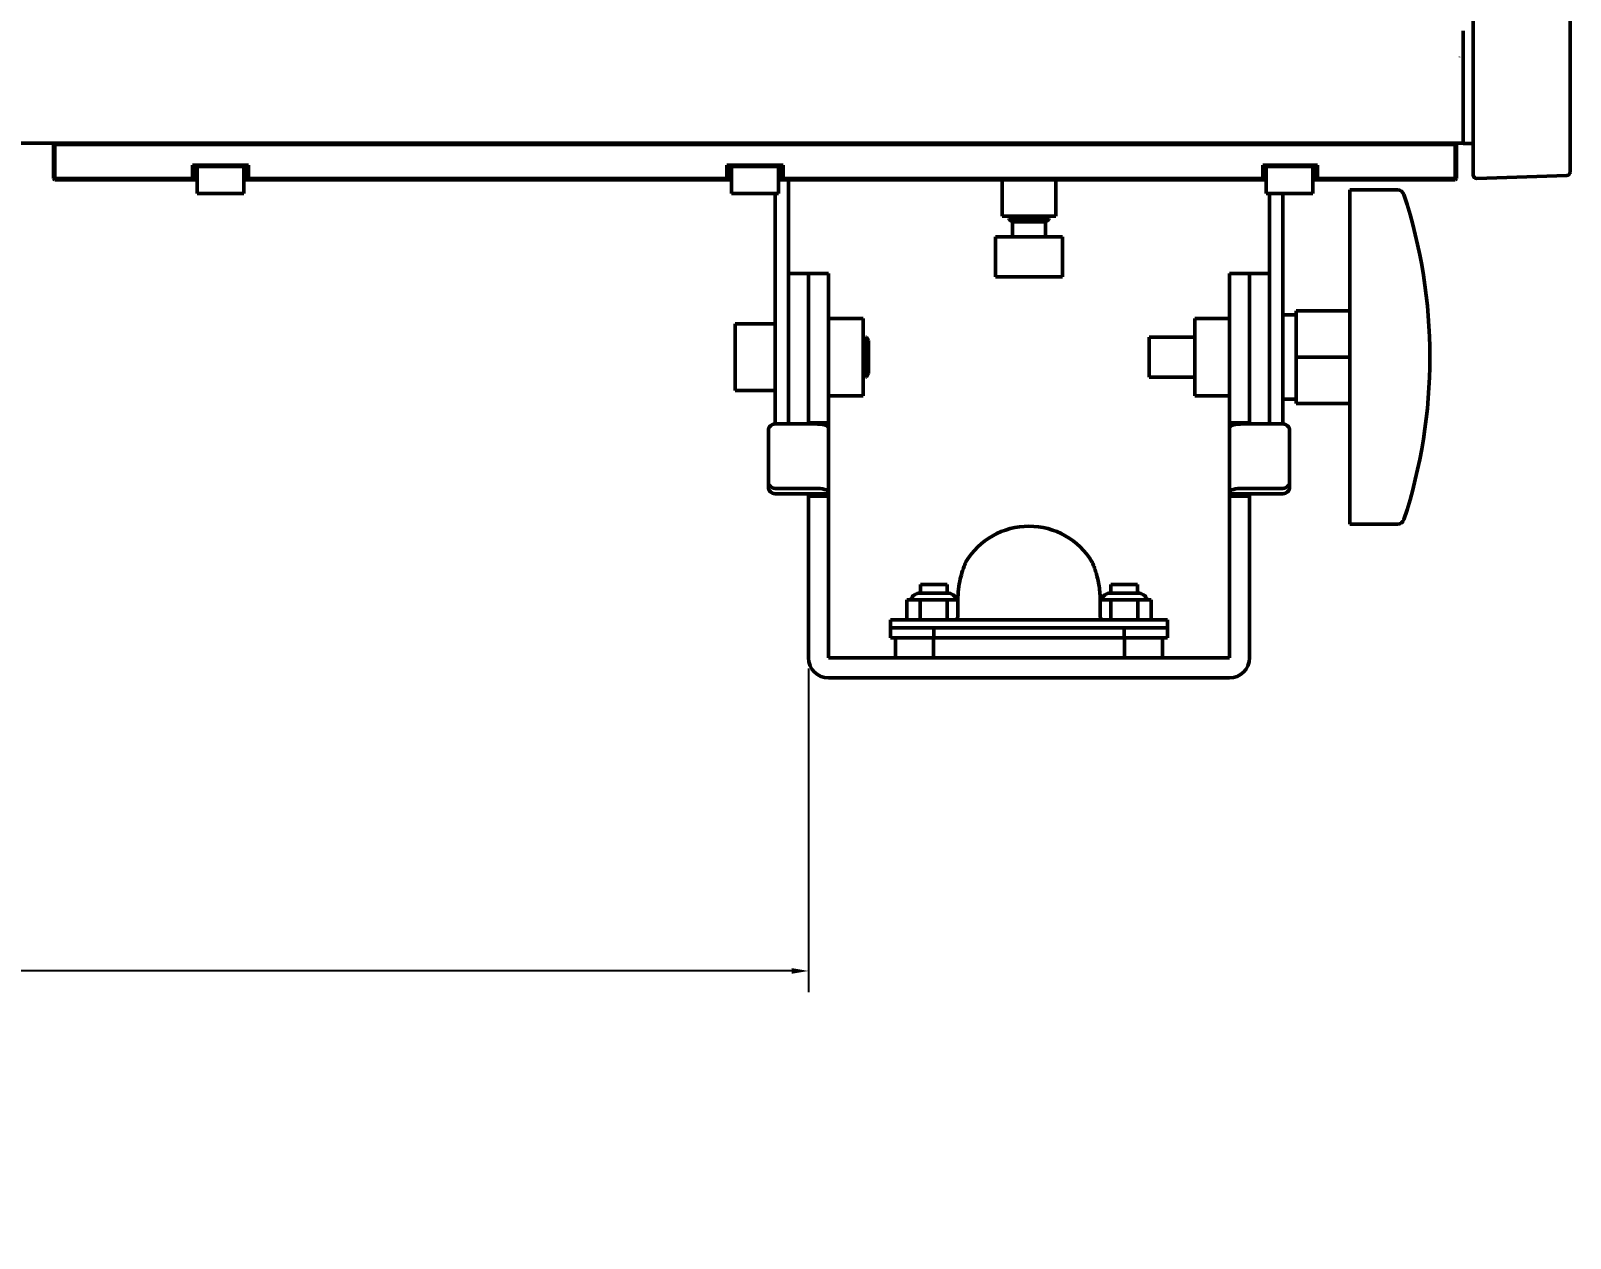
# Model space of a CAD drawing. Header units: millimetres. Extents: x 0 to 3000, y 0 to 3000.
# Drawn here: x 1012.8 to 1243.2, y 1320.7 to 1501.3 of the extents above; entities that cross this region are included whole.
import ezdxf

# ---------------------------------------------------------------- set-up
doc = ezdxf.new("R2010")
doc.units = ezdxf.units.MM
doc.layers.add('Dimension (ANSI)', color=7, linetype='Continuous', lineweight=25)
doc.layers.add('Visible (ANSI)', color=7, linetype='Continuous', lineweight=50)
doc.styles.add('Note Text (ANSI)', font='tahoma.ttf')
doc.dimstyles.new('Default - mm (ANSI)', dxfattribs={"dimtxt": 10, "dimasz": 2.5, "dimexe": 3.175, "dimexo": 1.6002, "dimgap": 0.8, "dimtad": 0, "dimtoh": 1, "dimrnd": 1e-08, "dimzin": 4, "dimdsep": 46, "dimtxsty": 'Note Text (ANSI)', "dimcen": 0.09, "dimdle": 10, "dimclrd": 256, "dimclre": 256, "dimclrt": 256, "dimadec": 1, "dimazin": 1, "dimtfac": 0.3048, "dimtofl": 0, "dimtmove": 0, "dimatfit": 3, "dimfxl": 1, "dimtolj": 1, "dimtzin": 4, "dimlwd": -1, "dimlwe": -1, "dimarcsym": 0})

# ---------------------------------------------------------------- blocks, each defined once
blk = doc.blocks.new('*D12')
at = {"layer": 'Defpoints', "color": 0, "transparency": 16777216}
for p in [(314.04, 1414.13), (1129.24, 1407.48), (1129.24, 1360.64)]:
    blk.add_point(p, dxfattribs=at)
at = {"layer": 'Dimension (ANSI)', "transparency": 16777216}
for p, q in [((314.04, 1412.53), (314.04, 1357.47)), ((1129.24, 1405.88), (1129.24, 1357.47)), ((316.54, 1360.64), (672.47, 1360.64)), ((1126.74, 1360.64), (770.8, 1360.64))]:
    blk.add_line(p, q, dxfattribs=at)
for points in [[(316.54, 1361.06), (316.54, 1360.22), (314.04, 1360.64)], [(1126.74, 1361.06), (1126.74, 1360.22), (1129.24, 1360.64)]]:
    blk.add_solid(points, dxfattribs=at)
at = {"layer": 'Dimension (ANSI)', "transparency": 16777216, "insert": (673.27, 1367.18), "char_height": 10, "attachment_point": 1, "style": 'Note Text (ANSI)'}
blk.add_mtext('\\A1;815.20 [32.1 in]', dxfattribs=at)

msp = doc.modelspace()

# ---------------------------------------------------------------- linework, layer by layer
at = {"layer": 'Visible (ANSI)'}
for p, q in [((1228.7356, 1498.1202), (1228.7356, 1517.0798)), ((1243.2356, 1496.3589), (1243.2356, 1512.3319)), ((1227.2356, 1501.2961), (1227.2356, 1498.1202)), ((1227.2356, 1498.1202), (1227.2356, 1494.8983)), ((1228.7356, 1494.8499), (1228.7356, 1498.1202)), ((1227.2356, 1494.8983), (1227.2356, 1494.8752)), ((1227.2356, 1494.8752), (1227.2356, 1494.6307)), ((1227.2356, 1494.6307), (1227.2356, 1494.5952)), ((1227.2356, 1491.3398), (1227.2356, 1494.5952)), ((1228.7356, 1485.4381), (1228.7356, 1494.8499)), ((1227.2356, 1491.3398), (1227.2356, 1491.3043)), ((1227.2356, 1491.3043), (1227.2356, 1491.0179)), ((1227.2356, 1491.0179), (1227.2356, 1490.9824)), ((1227.2356, 1487.727), (1227.2356, 1490.9824)), ((1243.2356, 1489.5141), (1243.2356, 1485.5659)), ((1227.2356, 1487.727), (1227.2356, 1487.6915)), ((1227.2356, 1487.6915), (1227.2356, 1485.4795)), ((1227.2356, 1484.4795), (1005.3553, 1484.4795)), ((1016.3356, 1484.3795), (1016.2356, 1484.2795)), ((1016.2356, 1484.2795), (1016.2356, 1479.1795)), ((1016.3356, 1484.3795), (1016.4356, 1484.4795)), ((1016.4356, 1484.2795), (1016.3356, 1484.3795)), ((1226.0356, 1484.2795), (1016.4356, 1484.2795)), ((1016.4356, 1484.2795), (1016.4356, 1479.1795)), ((1226.1356, 1484.3795), (1226.0356, 1484.4795)), ((1226.1356, 1484.3795), (1226.0356, 1484.2795)), ((1226.0356, 1479.1795), (1226.0356, 1484.2795)), ((1226.2356, 1484.2795), (1226.1356, 1484.3795)), ((1226.2356, 1479.1795), (1226.2356, 1484.2795)), ((1227.2356, 1485.4795), (1227.2356, 1485.4436)), ((1227.2356, 1485.4381), (1227.2356, 1485.4436)), ((1227.2356, 1484.4381), (1227.2356, 1485.4381)), ((1228.7356, 1484.4381), (1227.2356, 1484.4381)), ((1228.7356, 1485.4381), (1228.7356, 1484.5606)), ((1228.7356, 1480.3856), (1228.7356, 1484.5606)), ((1016.3356, 1479.0795), (1016.2356, 1479.1795)), ((1016.4356, 1479.1795), (1016.3356, 1479.0795)), ((1016.4356, 1479.1795), (1037.0356, 1479.1795)), ((1037.0356, 1481.1795), (1037.0356, 1479.1795)), ((1045.4356, 1481.1795), (1037.0356, 1481.1795)), ((1037.0356, 1481.1795), (1037.2356, 1480.9795)), ((1037.1356, 1479.0795), (1037.0356, 1479.1795)), ((1037.1356, 1479.0795), (1037.2356, 1479.1795)), ((1037.2356, 1480.9795), (1037.2356, 1479.1795)), ((1045.2356, 1480.9795), (1037.2356, 1480.9795)), ((1037.2356, 1479.1795), (1037.7356, 1479.1795)), ((1037.7356, 1480.9795), (1037.7356, 1476.9795)), ((1044.7356, 1480.9795), (1044.7356, 1476.9795)), ((1044.7356, 1479.1795), (1045.2356, 1479.1795)), ((1045.4356, 1481.1795), (1045.2356, 1480.9795)), ((1045.2356, 1479.1795), (1045.2356, 1480.9795)), ((1045.3356, 1479.0795), (1045.2356, 1479.1795)), ((1045.4356, 1479.1795), (1045.3356, 1479.0795)), ((1045.4356, 1479.1795), (1045.4356, 1481.1795)), ((1045.4356, 1479.1795), (1117.0356, 1479.1795)), ((1117.0356, 1481.1795), (1117.0356, 1479.1795)), ((1125.4356, 1481.1795), (1117.0356, 1481.1795)), ((1117.0356, 1481.1795), (1117.2356, 1480.9795)), ((1117.1356, 1479.0795), (1117.0356, 1479.1795)), ((1117.1356, 1479.0795), (1117.2356, 1479.1795)), ((1117.2356, 1480.9795), (1117.2356, 1479.1795)), ((1125.2356, 1480.9795), (1117.2356, 1480.9795)), ((1117.2356, 1479.1795), (1117.7356, 1479.1795)), ((1117.7356, 1480.9795), (1117.7356, 1476.9795)), ((1124.7356, 1480.9795), (1124.7356, 1476.9795)), ((1124.7356, 1479.1795), (1125.2356, 1479.1795)), ((1125.4356, 1481.1795), (1125.2356, 1480.9795)), ((1125.2356, 1479.1795), (1125.2356, 1480.9795)), ((1125.3356, 1479.0795), (1125.2356, 1479.1795)), ((1125.4356, 1479.1795), (1125.3356, 1479.0795)), ((1125.4356, 1479.1795), (1125.4356, 1481.1795)), ((1125.4356, 1479.1795), (1197.2356, 1479.1795)), ((1197.0356, 1478.9795), (1197.2356, 1479.1795)), ((1197.2356, 1481.1795), (1197.2356, 1479.1795)), ((1205.4356, 1481.1795), (1197.2356, 1481.1795)), ((1205.2356, 1480.9795), (1197.2356, 1480.9795)), ((1197.2356, 1479.1795), (1197.7356, 1479.1795)), ((1197.7356, 1480.9795), (1197.7356, 1476.9795)), ((1204.7356, 1480.9795), (1204.7356, 1476.9795)), ((1204.7356, 1479.1795), (1205.2356, 1479.1795)), ((1205.4356, 1481.1795), (1205.2356, 1480.9795)), ((1205.2356, 1479.1795), (1205.2356, 1480.9795)), ((1205.3356, 1479.0795), (1205.2356, 1479.1795)), ((1205.4356, 1479.1795), (1205.3356, 1479.0795)), ((1205.4356, 1479.1795), (1205.4356, 1481.1795)), ((1205.4356, 1479.1795), (1226.0356, 1479.1795)), ((1226.1356, 1479.0795), (1226.0356, 1479.1795)), ((1226.1356, 1479.0795), (1226.2356, 1479.1795)), ((1228.7356, 1480.3856), (1228.7356, 1479.6933)), ((1229.253, 1479.1936), (1242.753, 1479.665)), ((1016.3356, 1479.0795), (1016.4356, 1478.9795)), ((1016.4356, 1478.9795), (1037.0356, 1478.9795)), ((1037.0356, 1478.9795), (1037.1356, 1479.0795)), ((1037.0356, 1478.9795), (1037.7356, 1478.9795)), ((1044.7356, 1476.9795), (1037.7356, 1476.9795)), ((1044.7356, 1478.9795), (1045.4356, 1478.9795)), ((1045.3356, 1479.0795), (1045.4356, 1478.9795)), ((1045.4356, 1478.9795), (1117.0356, 1478.9795)), ((1117.0356, 1478.9795), (1117.1356, 1479.0795)), ((1117.0356, 1478.9795), (1117.7356, 1478.9795)), ((1124.7356, 1476.9795), (1117.7356, 1476.9795)), ((1124.2356, 1475.8178), (1124.2356, 1476.9795)), ((1124.7356, 1478.9795), (1125.4356, 1478.9795)), ((1125.3356, 1479.0795), (1125.4356, 1478.9795)), ((1125.4356, 1478.9795), (1197.0356, 1478.9795)), ((1126.2356, 1477.2295), (1126.2356, 1478.9795)), ((1126.2356, 1477.2295), (1126.2356, 1475.8178)), ((1158.2356, 1478.9795), (1158.2356, 1473.5795)), ((1166.2356, 1478.9795), (1166.2356, 1473.5795)), ((1197.0356, 1478.9795), (1197.7356, 1478.9795)), ((1204.7356, 1476.9795), (1197.7356, 1476.9795)), ((1198.2356, 1475.8178), (1198.2356, 1476.9795)), ((1200.2356, 1476.9795), (1200.2356, 1475.8178)), ((1204.7356, 1478.9795), (1205.4356, 1478.9795)), ((1205.3356, 1479.0795), (1205.4356, 1478.9795)), ((1205.4356, 1478.9795), (1226.0356, 1478.9795)), ((1210.2356, 1477.4795), (1210.2356, 1477.4794)), ((1217.3971, 1477.4795), (1210.2356, 1477.4795)), ((1210.2356, 1474.5654), (1210.2356, 1477.4794)), ((1226.0356, 1478.9795), (1226.1356, 1479.0795)), ((1124.2356, 1475.8178), (1124.2356, 1462.1413)), ((1126.2356, 1462.1413), (1126.2356, 1475.8178)), ((1198.2356, 1475.8178), (1198.2356, 1462.1413)), ((1200.2356, 1462.1413), (1200.2356, 1475.8178)), ((1210.2356, 1474.5654), (1210.2356, 1469.01)), ((1166.2356, 1473.5795), (1158.2356, 1473.5795)), ((1159.7731, 1473.4795), (1159.2356, 1473.1692)), ((1159.2356, 1473.1692), (1165.2356, 1473.1692)), ((1159.2356, 1473.1692), (1159.2356, 1473.0442)), ((1165.2356, 1473.0442), (1159.2356, 1473.0442)), ((1159.7731, 1472.7339), (1159.2356, 1473.0442)), ((1159.7731, 1473.4795), (1159.7731, 1473.5795)), ((1164.6981, 1473.4795), (1159.7731, 1473.4795)), ((1159.7731, 1472.7339), (1164.6981, 1472.7339)), ((1159.7731, 1470.4795), (1159.7731, 1472.7339)), ((1164.6981, 1473.4795), (1164.6981, 1473.5795)), ((1164.6981, 1473.4795), (1165.2356, 1473.1692)), ((1164.6981, 1472.7339), (1165.2356, 1473.0442)), ((1164.6981, 1470.4795), (1164.6981, 1472.7339)), ((1165.2356, 1473.1692), (1165.2356, 1473.0442)), ((1157.2356, 1470.4795), (1167.2356, 1470.4795)), ((1157.2356, 1464.4795), (1157.2356, 1470.4795)), ((1167.2356, 1464.4795), (1167.2356, 1470.4795)), ((1210.2356, 1469.01), (1210.2356, 1457.1427)), ((1129.2356, 1464.9795), (1126.2356, 1464.9795)), ((1129.2356, 1464.9795), (1129.2356, 1452.4795)), ((1129.2356, 1452.4795), (1129.2356, 1464.9795)), ((1132.2356, 1464.9795), (1129.2356, 1464.9795)), ((1132.2356, 1464.9795), (1132.2356, 1452.4795)), ((1167.2356, 1464.4795), (1157.2356, 1464.4795)), ((1192.2356, 1452.4795), (1192.2356, 1464.9795)), ((1192.2356, 1464.9795), (1195.2356, 1464.9795)), ((1195.2356, 1452.4795), (1195.2356, 1464.9795)), ((1195.2356, 1464.9795), (1198.2356, 1464.9795)), ((1195.2356, 1464.9795), (1195.2356, 1452.4795)), ((1124.2356, 1462.1413), (1124.2356, 1460.7295)), ((1124.2356, 1452.4795), (1124.2356, 1460.7295)), ((1126.2356, 1460.7295), (1126.2356, 1462.1413)), ((1126.2356, 1452.4795), (1126.2356, 1460.7295)), ((1198.2356, 1462.1413), (1198.2356, 1460.7295)), ((1198.2356, 1452.4795), (1198.2356, 1460.7295)), ((1200.2356, 1460.7295), (1200.2356, 1462.1413)), ((1200.2356, 1452.4795), (1200.2356, 1460.7295)), ((1202.2356, 1458.8095), (1200.2356, 1458.8095)), ((1202.2356, 1459.4077), (1210.2356, 1459.4077)), ((1202.2356, 1459.4077), (1202.2356, 1452.4795)), ((1118.2356, 1447.4795), (1118.2356, 1457.4795)), ((1118.2356, 1457.4795), (1124.2356, 1457.4795)), ((1137.4356, 1458.253), (1132.2356, 1458.253)), ((1137.4356, 1458.253), (1137.4356, 1446.706)), ((1187.0356, 1446.706), (1187.0356, 1458.253)), ((1192.2356, 1458.253), (1187.0356, 1458.253)), ((1210.2356, 1457.1427), (1210.2356, 1456.0645)), ((1137.4356, 1454.942), (1137.4899, 1454.942)), ((1137.4899, 1454.942), (1137.8003, 1455.4795)), ((1137.4899, 1454.942), (1137.4899, 1450.017)), ((1137.8003, 1449.4795), (1137.8003, 1455.4795)), ((1137.9253, 1455.4795), (1137.8003, 1455.4795)), ((1137.9253, 1455.4795), (1137.9253, 1449.4795)), ((1138.2356, 1454.942), (1137.9253, 1455.4795)), ((1138.2356, 1454.942), (1138.2356, 1450.017)), ((1180.2356, 1449.4795), (1180.2356, 1455.4795)), ((1187.0356, 1455.4795), (1180.2356, 1455.4795)), ((1210.2356, 1452.5389), (1210.2356, 1456.0645)), ((1124.2356, 1442.4795), (1124.2356, 1452.4795)), ((1126.2356, 1452.4795), (1126.2356, 1442.4795)), ((1126.2356, 1442.4795), (1126.2356, 1452.4795)), ((1129.2356, 1452.4795), (1129.2356, 1444.2775)), ((1132.2356, 1452.4795), (1132.2356, 1444.2775)), ((1192.2356, 1444.2775), (1192.2356, 1452.4795)), ((1195.2356, 1444.2775), (1195.2356, 1452.4795)), ((1198.2356, 1442.4795), (1198.2356, 1452.4795)), ((1198.2356, 1452.4795), (1198.2356, 1442.4795)), ((1200.2356, 1452.4795), (1200.2356, 1442.4795)), ((1202.2356, 1452.4795), (1210.2356, 1452.4795)), ((1202.2356, 1452.4795), (1202.2356, 1445.5513)), ((1210.2356, 1452.5389), (1210.2356, 1452.4202)), ((1210.2356, 1448.8945), (1210.2356, 1452.4202)), ((1137.4356, 1450.017), (1137.4899, 1450.017)), ((1137.4899, 1450.017), (1137.8003, 1449.4795)), ((1137.9253, 1449.4795), (1137.8003, 1449.4795)), ((1138.2356, 1450.017), (1137.9253, 1449.4795)), ((1187.0356, 1449.4795), (1180.2356, 1449.4795)), ((1118.2356, 1447.4795), (1124.2356, 1447.4795)), ((1210.2356, 1448.8945), (1210.2356, 1447.8163)), ((1210.2356, 1447.8163), (1210.2356, 1435.949)), ((1137.4356, 1446.706), (1132.2356, 1446.706)), ((1192.2356, 1446.706), (1187.0356, 1446.706)), ((1202.2356, 1446.1762), (1200.2356, 1446.1762)), ((1202.2356, 1445.5513), (1210.2356, 1445.5513)), ((1124.2356, 1442.4795), (1130.2356, 1442.4795)), ((1129.2356, 1443.3139), (1129.2356, 1444.2775)), ((1129.2356, 1443.3139), (1129.2356, 1442.6401)), ((1132.2356, 1442.6401), (1129.2356, 1442.6401)), ((1129.2356, 1442.6401), (1129.2356, 1442.4795)), ((1132.2356, 1444.2775), (1132.2356, 1443.3139)), ((1132.2356, 1442.6401), (1132.2356, 1443.3139)), ((1132.2356, 1441.9442), (1132.2356, 1442.6401)), ((1192.2356, 1443.3139), (1192.2356, 1444.2775)), ((1192.2356, 1443.3139), (1192.2356, 1442.6401)), ((1192.2356, 1442.6401), (1195.2356, 1442.6401)), ((1192.2356, 1442.6401), (1192.2356, 1441.9442)), ((1194.2356, 1442.4795), (1200.2356, 1442.4795)), ((1195.2356, 1444.2775), (1195.2356, 1443.3139)), ((1195.2356, 1442.6401), (1195.2356, 1443.3139)), ((1195.2356, 1442.4795), (1195.2356, 1442.6401)), ((1123.2356, 1441.516), (1123.2356, 1433.8079)), ((1132.2356, 1432.3091), (1132.2356, 1441.9442)), ((1192.2356, 1441.9442), (1192.2356, 1432.3091)), ((1201.2356, 1433.8079), (1201.2356, 1441.516)), ((1210.2356, 1435.949), (1210.2356, 1430.3937)), ((1123.2356, 1433.8079), (1123.2356, 1433.0049)), ((1201.2356, 1433.0049), (1201.2356, 1433.8079)), ((1130.2356, 1432.8443), (1124.2356, 1432.8443)), ((1124.2356, 1432.0414), (1129.2356, 1432.0414)), ((1132.2356, 1432.0414), (1129.2356, 1432.0414)), ((1129.2356, 1432.0414), (1129.2356, 1431.6497)), ((1129.2356, 1430.9173), (1129.2356, 1431.6497)), ((1132.2356, 1431.6497), (1129.2356, 1431.6497)), ((1129.2356, 1430.9173), (1129.2356, 1428.5932)), ((1132.2356, 1432.0414), (1132.2356, 1432.3091)), ((1132.2356, 1431.6497), (1132.2356, 1432.0414)), ((1132.2356, 1431.6497), (1132.2356, 1430.9173)), ((1132.2356, 1428.5932), (1132.2356, 1430.9173)), ((1192.2356, 1432.3091), (1192.2356, 1432.0414)), ((1192.2356, 1432.0414), (1195.2356, 1432.0414)), ((1192.2356, 1432.0414), (1192.2356, 1431.6497)), ((1192.2356, 1430.9173), (1192.2356, 1431.6497)), ((1195.2356, 1431.6497), (1192.2356, 1431.6497)), ((1192.2356, 1430.9173), (1192.2356, 1428.5932)), ((1200.2356, 1432.8443), (1194.2356, 1432.8443)), ((1195.2356, 1431.6497), (1195.2356, 1432.0414)), ((1200.2356, 1432.0414), (1195.2356, 1432.0414)), ((1195.2356, 1431.6497), (1195.2356, 1430.9173)), ((1195.2356, 1428.5932), (1195.2356, 1430.9173)), ((1129.2356, 1428.5932), (1129.2356, 1419.7743)), ((1132.2356, 1419.7743), (1132.2356, 1428.5932)), ((1192.2356, 1428.5932), (1192.2356, 1419.7743)), ((1195.2356, 1419.7743), (1195.2356, 1428.5932)), ((1210.2356, 1427.4796), (1210.2356, 1430.3937)), ((1210.2356, 1427.4796), (1210.2356, 1427.4795)), ((1217.3971, 1427.4795), (1210.2356, 1427.4795)), ((1129.2356, 1419.7743), (1129.2356, 1414.6335)), ((1132.2356, 1414.6335), (1132.2356, 1419.7743)), ((1192.2356, 1419.7743), (1192.2356, 1414.6335)), ((1195.2356, 1414.6335), (1195.2356, 1419.7743)), ((1145.9556, 1417.1795), (1150.0156, 1417.1795)), ((1145.9856, 1418.4795), (1149.9856, 1418.4795)), ((1145.9856, 1418.4795), (1145.9856, 1417.1795)), ((1149.9856, 1418.4795), (1149.9856, 1417.1795)), ((1174.4556, 1417.1795), (1178.5156, 1417.1795)), ((1174.4856, 1418.4795), (1178.4856, 1418.4795)), ((1174.4856, 1418.4795), (1174.4856, 1417.1795)), ((1178.4856, 1418.4795), (1178.4856, 1417.1795)), ((1129.2356, 1412.6406), (1129.2356, 1414.6335)), ((1132.2356, 1414.6335), (1132.2356, 1412.6406)), ((1145.9649, 1416.1795), (1143.9441, 1416.1795)), ((1143.9441, 1416.1795), (1143.9441, 1413.1795)), ((1150.0063, 1416.1795), (1145.9649, 1416.1795)), ((1145.9649, 1416.1795), (1145.9649, 1413.1795)), ((1151.5885, 1416.1795), (1150.0063, 1416.1795)), ((1150.0063, 1416.1795), (1150.0063, 1413.1795)), ((1151.5885, 1416.1795), (1151.5885, 1413.6795)), ((1172.8826, 1413.6795), (1172.8826, 1416.1795)), ((1174.4649, 1416.1795), (1172.8826, 1416.1795)), ((1178.5063, 1416.1795), (1174.4649, 1416.1795)), ((1174.4649, 1416.1795), (1174.4649, 1413.1795)), ((1180.527, 1416.1795), (1178.5063, 1416.1795)), ((1178.5063, 1416.1795), (1178.5063, 1413.1795)), ((1180.527, 1416.1795), (1180.527, 1413.1795)), ((1192.2356, 1412.6406), (1192.2356, 1414.6335)), ((1195.2356, 1414.6335), (1195.2356, 1412.6406)), ((1129.2356, 1412.6406), (1129.2356, 1407.4795)), ((1132.2356, 1412.6406), (1132.2356, 1407.4795)), ((1141.4856, 1413.1795), (1154.2356, 1413.1795)), ((1141.4856, 1413.1795), (1141.4856, 1411.9795)), ((1154.2356, 1413.1795), (1170.2356, 1413.1795)), ((1170.2356, 1413.1795), (1182.9856, 1413.1795)), ((1182.9856, 1413.1795), (1182.9856, 1411.9795)), ((1192.2356, 1412.6406), (1192.2356, 1407.4795)), ((1195.2356, 1412.6406), (1195.2356, 1407.4795)), ((1141.4856, 1411.9795), (1147.9856, 1411.9795)), ((1141.4856, 1411.9795), (1141.4856, 1410.4795)), ((1144.4546, 1410.4795), (1141.4856, 1410.4795)), ((1142.2359, 1410.4795), (1142.2359, 1407.4795)), ((1144.4546, 1410.4795), (1147.9656, 1410.4795)), ((1147.9656, 1410.4795), (1176.5056, 1410.4795)), ((1147.9656, 1410.4795), (1147.9656, 1407.4795)), ((1147.9856, 1411.9795), (1148.2356, 1411.9795)), ((1147.9856, 1411.9795), (1147.9856, 1410.4795)), ((1154.2356, 1411.9795), (1148.2356, 1411.9795)), ((1154.2356, 1411.9795), (1170.2356, 1411.9795)), ((1176.2356, 1411.9795), (1170.2356, 1411.9795)), ((1176.2356, 1411.9795), (1176.4856, 1411.9795)), ((1176.4856, 1411.9795), (1182.9856, 1411.9795)), ((1176.4856, 1410.4795), (1176.4856, 1411.9795)), ((1176.5056, 1410.4795), (1180.0166, 1410.4795)), ((1176.5056, 1407.4795), (1176.5056, 1410.4795)), ((1182.9856, 1410.4795), (1180.0166, 1410.4795)), ((1182.2353, 1410.4795), (1182.2353, 1407.4795)), ((1182.9856, 1411.9795), (1182.9856, 1410.4795)), ((1192.2356, 1407.4795), (1132.2356, 1407.4795)), ((1192.2356, 1404.4795), (1132.2356, 1404.4795))]:
    msp.add_line(p, q, dxfattribs=at)
for centre, radius, start, end in [((1227.2356, 1497.1493), 0.5, 154.774025, 154.779052), ((1229.2356, 1479.6933), 0.5, 180, 272.000362), ((1242.7356, 1480.1647), 0.5, 272.000002, 0), ((1217.3971, 1476.4795), 1, 18.173519, 90), ((1144.2868, 1452.4795), 77.9488, 341.826481, 18.173519), ((1162.2356, 1416.1795), 11, 31.002719, 148.997281), ((1217.3971, 1428.4795), 1, 270, 341.826481), ((1153.2355, 1421.5878), 0.5, 148.992158, 154.213273), ((1171.2356, 1421.5878), 0.5, 25.787479, 31.008641), ((1171.2356, 1421.5878), 0.5, 14.484279, 14.486883), ((1145.9556, 1415.6795), 1.5, 90, 160.528779), ((1150.0156, 1415.6795), 1.5, 19.471221, 90), ((1174.4556, 1415.6795), 1.5, 90, 160.528779), ((1178.5156, 1415.6795), 1.5, 19.471221, 90), ((1151.0885, 1413.6795), 0.5, 269.999712, 0), ((1173.3826, 1413.6795), 0.5, 180, 270.000288), ((1132.2356, 1407.4795), 3, 180, 270), ((1192.2356, 1407.4795), 3, 270, 0)]:
    msp.add_arc(centre, radius, start, end, dxfattribs=at)
for centre, major_axis, ratio, start_param, end_param in [((1124.2356, 1441.516), (-1, 0), 0.96351791, 4.71238898, 6.28318531), ((1130.2356, 1441.9442), (2, 0), 0.26764386, 0, 1.57079633), ((1194.2356, 1441.9442), (-2, 0), 0.26764386, 4.71238898, 6.28318531), ((1200.2356, 1441.516), (1, 0), 0.96351791, 0, 1.57079633), ((1124.2356, 1433.8079), (-1, 0), 0.96351791, 0, 1.57079633), ((1200.2356, 1433.8079), (1, 0), 0.96351791, 4.71238898, 6.28318531), ((1124.2356, 1433.0049), (-1, 0), 0.96351791, 0, 1.57079633), ((1130.2356, 1432.3091), (2, 0), 0.26764386, 0, 1.57079633), ((1194.2356, 1432.3091), (-2, 0), 0.26764386, 4.71238898, 6.28318531), ((1200.2356, 1433.0049), (1, 0), 0.96351791, 4.71238898, 6.28318531)]:
    msp.add_ellipse(centre, major_axis=major_axis, ratio=ratio, start_param=start_param, end_param=end_param, dxfattribs=at)
for points, knots in [([(1243.2356, 1489.5141), (1243.2356, 1489.9197), (1243.2356, 1490.3254), (1243.2356, 1490.7313), (1243.2356, 1491.0943), (1243.2356, 1491.4575), (1243.2356, 1491.8209), (1243.2356, 1492.1463), (1243.2356, 1492.4718), (1243.2356, 1492.7977), (1243.2356, 1492.8428), (1243.2356, 1492.888), (1243.2356, 1492.9331), (1243.2356, 1493.1805), (1243.2356, 1493.4278), (1243.2356, 1493.6752), (1243.2356, 1493.9375), (1243.2356, 1494.1999), (1243.2356, 1494.4622), (1243.2356, 1494.697), (1243.2356, 1494.9318), (1243.2356, 1495.1664), (1243.2356, 1495.3764), (1243.2356, 1495.5862), (1243.2356, 1495.7959), (1243.2356, 1495.9838), (1243.2356, 1496.1715), (1243.2356, 1496.3589)], [0, 0, 0, 0, 0.178200311, 0.178200311, 0.178200311, 0.337563623, 0.337563623, 0.337563623, 0.480239975, 0.480239975, 0.480239975, 0.5, 0.5, 0.5, 0.608249757, 0.608249757, 0.608249757, 0.722998912, 0.722998912, 0.722998912, 0.825696001, 0.825696001, 0.825696001, 0.917603072, 0.917603072, 0.917603072, 0.999999951, 0.999999951, 0.999999951, 0.999999951]), ([(1243.2356, 1480.1647), (1243.2356, 1480.1647), (1243.2356, 1480.1725), (1243.2356, 1480.1882), (1243.2356, 1480.2023), (1243.2356, 1480.2227), (1243.2356, 1480.2496), (1243.2356, 1480.2756), (1243.2356, 1480.3077), (1243.2356, 1480.346), (1243.2356, 1480.3869), (1243.2356, 1480.4349), (1243.2356, 1480.4899), (1243.2356, 1480.5085), (1243.2356, 1480.5279), (1243.2356, 1480.5482), (1243.2356, 1480.5938), (1243.2356, 1480.6435), (1243.2356, 1480.6972), (1243.2356, 1480.7815), (1243.2356, 1480.8756), (1243.2356, 1480.9792), (1243.2356, 1481.0916), (1243.2356, 1481.2151), (1243.2356, 1481.349), (1243.2356, 1481.4596), (1243.2356, 1481.5774), (1243.2356, 1481.7015), (1243.2356, 1481.737), (1243.2356, 1481.7729), (1243.2356, 1481.8095), (1243.2356, 1481.9753), (1243.2356, 1482.1518), (1243.2356, 1482.3373), (1243.2356, 1482.5126), (1243.2356, 1482.696), (1243.2356, 1482.8857), (1243.2356, 1483.0585), (1243.2356, 1483.2365), (1243.2356, 1483.4186), (1243.2356, 1483.4377), (1243.2356, 1483.4568), (1243.2356, 1483.476), (1243.2356, 1483.6221), (1243.2356, 1483.7709), (1243.2356, 1483.9216), (1243.2356, 1484.0755), (1243.2356, 1484.2314), (1243.2356, 1484.3887), (1243.2356, 1484.5308), (1243.2356, 1484.6739), (1243.2356, 1484.8178), (1243.2356, 1484.9478), (1243.2356, 1485.0783), (1243.2356, 1485.209), (1243.2356, 1485.3278), (1243.2356, 1485.4469), (1243.2356, 1485.5659)], [0, 0, 0, 0, 0.06272074, 0.06272074, 0.06272074, 0.11864911, 0.11864911, 0.11864911, 0.1726983, 0.1726983, 0.1726983, 0.23045753, 0.23045753, 0.23045753, 0.25, 0.25, 0.25, 0.29409502, 0.29409502, 0.29409502, 0.36321937, 0.36321937, 0.36321937, 0.43813249, 0.43813249, 0.43813249, 0.5, 0.5, 0.5, 0.51766733, 0.51766733, 0.51766733, 0.59789728, 0.59789728, 0.59789728, 0.67372511, 0.67372511, 0.67372511, 0.74276478, 0.74276478, 0.74276478, 0.75, 0.75, 0.75, 0.80517387, 0.80517387, 0.80517387, 0.86151729, 0.86151729, 0.86151729, 0.91237546, 0.91237546, 0.91237546, 0.95829423, 0.95829423, 0.95829423, 1, 1, 1, 1]), ([(1151.5885, 1416.1795), (1151.5885, 1417.2336), (1151.7228, 1418.3087), (1152.0562, 1419.7247), (1152.1764, 1420.1431), (1152.3832, 1420.773), (1152.4683, 1421.0093), (1152.5927, 1421.3361), (1152.6374, 1421.4489), (1152.6993, 1421.6012), (1152.7207, 1421.6531), (1152.7495, 1421.722), (1152.7591, 1421.7449), (1152.7688, 1421.7677), (1152.7712, 1421.7734), (1152.7737, 1421.7793), (1152.7743, 1421.7808), (1152.775, 1421.7824), (1152.7752, 1421.7828), (1152.7755, 1421.7835), (1152.7755, 1421.7837), (1152.7758, 1421.7844), (1152.7759, 1421.7846), (1152.7764, 1421.7857), (1152.7765, 1421.7859), (1152.7767, 1421.7864), (1152.7768, 1421.7867), (1152.7772, 1421.7875), (1152.7774, 1421.788), (1152.7782, 1421.7898), (1152.7788, 1421.7911), (1152.7813, 1421.7967), (1152.7833, 1421.801), (1152.7854, 1421.8053)], [0, 0, 0, 0, 0.316227876, 0.316227876, 0.453598192, 0.453598192, 0.543472361, 0.543472361, 0.598615346, 0.598615346, 0.635148343, 0.635148343, 0.661922698, 0.661922698, 0.675488845, 0.675488845, 0.682212324, 0.682212324, 0.685530398, 0.685530398, 0.687179889, 0.687179889, 0.688055758, 0.688055758, 0.688225288, 0.688225288, 0.688409378, 0.688409378, 0.688618001, 0.688618001, 0.68905858, 0.68905858, 0.690484727, 0.690484727, 0.690484727, 0.690484727]), ([(1171.6877, 1421.8014), (1171.6891, 1421.7984), (1171.6905, 1421.7953), (1171.6923, 1421.7913), (1171.6927, 1421.7904), (1171.6933, 1421.789), (1171.6935, 1421.7886), (1171.6939, 1421.7878), (1171.694, 1421.7874), (1171.6944, 1421.7866), (1171.6946, 1421.7862), (1171.6948, 1421.7856), (1171.6949, 1421.7854), (1171.6951, 1421.7849), (1171.6952, 1421.7847), (1171.6954, 1421.7842), (1171.6955, 1421.784), (1171.6957, 1421.7835), (1171.6958, 1421.7833), (1171.6963, 1421.7822), (1171.6967, 1421.7812), (1171.6992, 1421.7754), (1171.7025, 1421.7675), (1171.7201, 1421.7259), (1171.7429, 1421.6716), (1171.8033, 1421.5244), (1171.8422, 1421.4278), (1171.9394, 1421.1779), (1172.0006, 1421.0144), (1172.1488, 1420.594), (1172.2371, 1420.3232), (1172.4427, 1419.6192), (1172.5536, 1419.1673), (1172.7734, 1418.0158), (1172.8552, 1417.2944), (1172.8807, 1416.4436), (1172.8826, 1416.3116), (1172.8826, 1416.1795)], [0, 0, 0, 0, 0.001011779, 0.001011779, 0.001327396, 0.001327396, 0.00148059, 0.00148059, 0.001629201, 0.001629201, 0.001834626, 0.001834626, 0.002038162, 0.002038162, 0.002350561, 0.002350561, 0.003059394, 0.003059394, 0.005182985, 0.005182985, 0.011553023, 0.011553023, 0.03069902, 0.03069902, 0.078699871, 0.078699871, 0.130150881, 0.130150881, 0.19729452, 0.19729452, 0.292305093, 0.292305093, 0.435774959, 0.435774959, 0.651599268, 0.651599268, 0.691213116, 0.691213116, 0.691213116, 0.691213116])]:
    msp.add_open_spline(points, degree=3, knots=knots, dxfattribs=at)
msp.add_open_spline([(1171.6858, 1421.8053), (1171.6864, 1421.804), (1171.6871, 1421.8027), (1171.6877, 1421.8014)], degree=3, dxfattribs=at)

# ---------------------------------------------------------------- dimensions: what is measured, and where the dimension line sits
at = {"layer": 'Dimension (ANSI)'}
dim = msp.add_linear_dim(base=(1129.2356, 1360.6406), p1=(314.0356, 1414.1335), p2=(1129.2356, 1407.4795), angle=180, dimstyle='Default - mm (ANSI)', override={"dimgap": 0.8, "dimtoh": 0, "dimdec": 2, "dimtol": 0, "dimlim": 0, "dimtp": 0, "dimtm": 0, "dimtdec": 2, "dimatfit": 1}, dxfattribs=at)
dim.commit()
dim.dimension.update_dxf_attribs({"geometry": '*D12', "text_midpoint": (721.6356, 1360.6406), "dimtype": 160})

doc.saveas('drawing.dxf')
